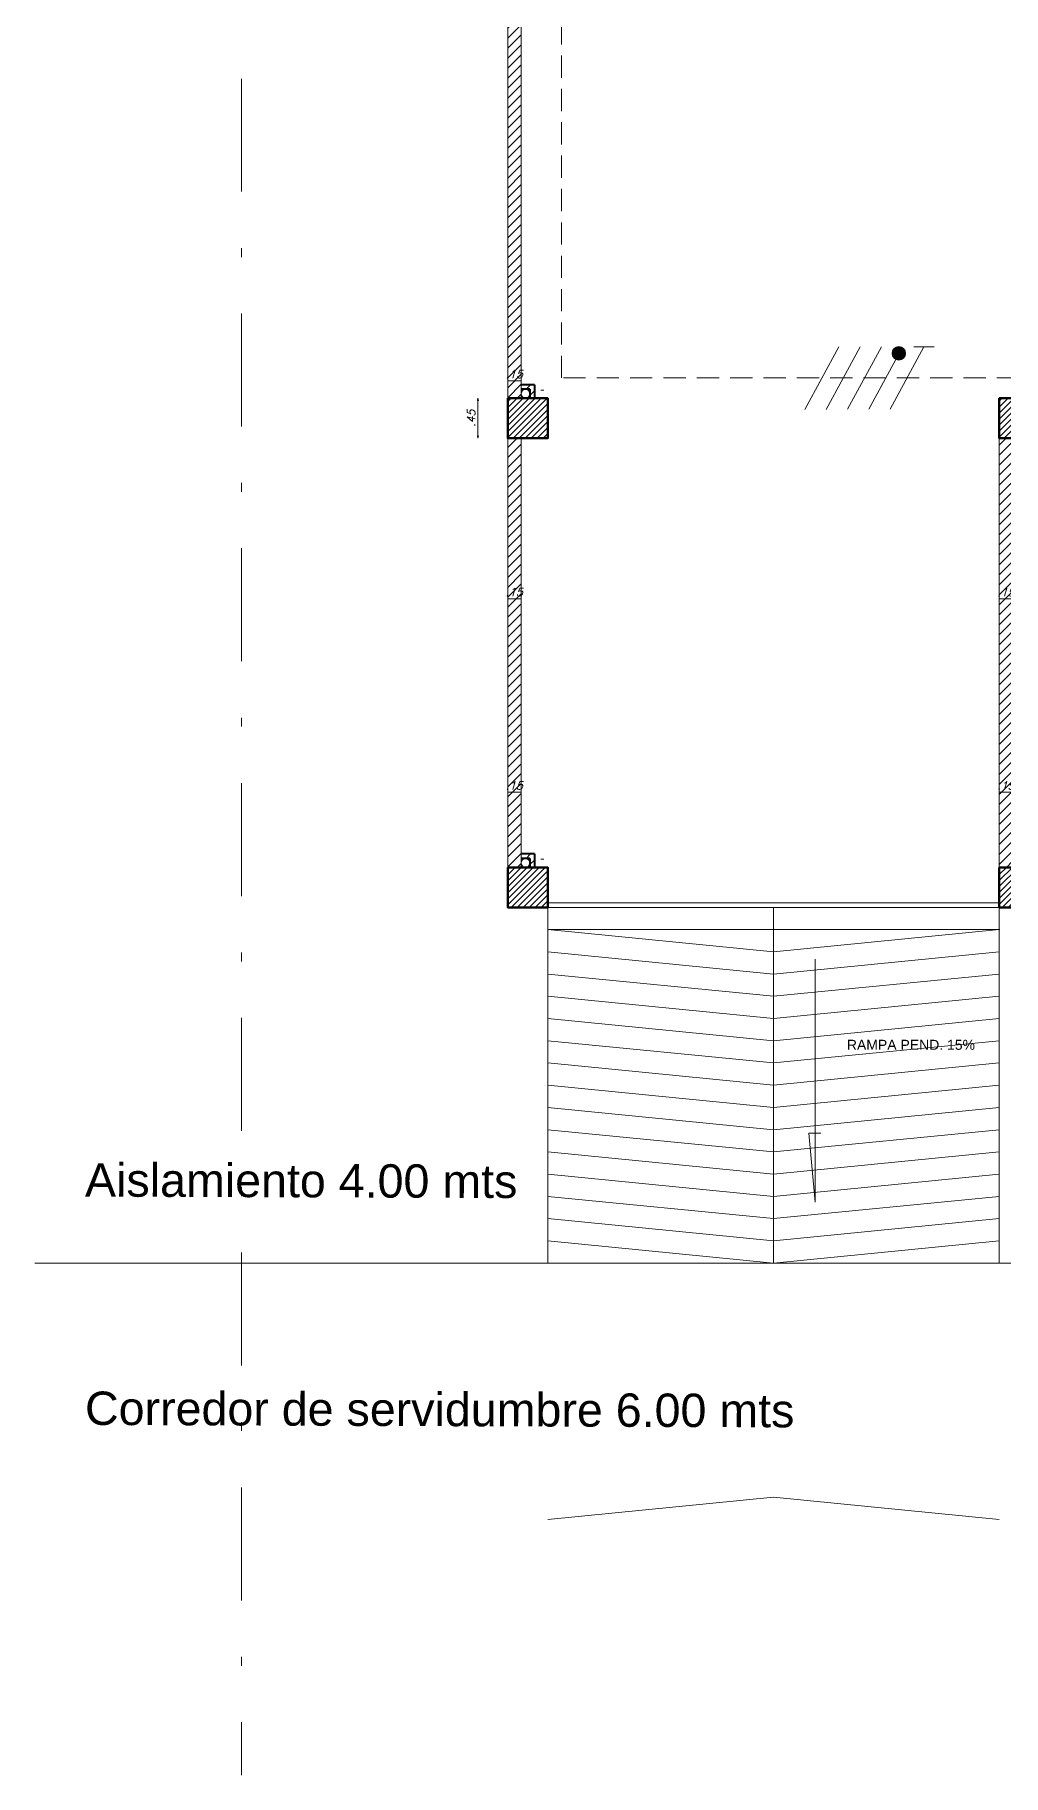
# Model space of a CAD drawing. Header units: millimetres. Extents: x 391 to 679, y 21 to 219.
# Drawn here: x 487.96 to 498.85, y 58.3 to 77.87 of the extents above; entities that cross this region are included whole.
import ezdxf

# ---------------------------------------------------------------- set-up
doc = ezdxf.new("R2010")
doc.units = ezdxf.units.MM
doc.linetypes.add('DASHDOT', pattern=[25.4, 12.7, -6.35, 0, -6.35])
doc.linetypes.add('HIDDEN', pattern=[0.375, 0.25, -0.125])
doc.layers.get('0').update_dxf_attribs({"lineweight": 13})
for name, color, linetype, lineweight in [('A-AREA-IDEN', 7, 'Continuous', 9), ('Alambrado', 7, 'Continuous', 9), ('EST', 7, 'Continuous', 50), ('linderos', 5, 'DASHDOT', 9), ('MUROS', 7, 'Continuous', 40), ('notas', 8, 'Continuous', 9), ('proyección 5', 7, 'Continuous', 9), ('tuberia por Piso', 1, 'HIDDEN', 9), ('VP', 7, 'Continuous', 25)]:
    doc.layers.add(name, color=color, linetype=linetype, lineweight=lineweight)
doc.layers.add('COTAS', color=254, linetype='Continuous', lineweight=9, true_color=0xbebebe)
doc.styles.add('100 Nota', font='arial.ttf', dxfattribs={"height": 0.15})
doc.styles.add('ITALICC', font='italicc')
doc.styles.add('Nota 1000', font='', dxfattribs={"height": 1.5})
doc.styles.get("Standard").update_dxf_attribs({"font": 'arial.ttf'})
doc.styles.get('Nota 1000').set_extended_font_data('Eurostile')
doc.dimstyles.new('dim100', dxfattribs={"dimtxt": 10, "dimasz": 0.1, "dimexe": 0.1, "dimexo": 0, "dimgap": 0.1, "dimtad": 1, "dimzin": 4, "dimdsep": 46, "dimtxsty": '100 Nota', "dimblk": 'CLOSEDBLANK', "dimcen": 0.1, "dimclrd": 256, "dimclre": 256, "dimclrt": 256, "dimazin": 1, "dimtfac": 1, "dimtmove": 0, "dimatfit": 2, "dimldrblk": 'CLOSEDBLANK', "dimfxl": 1, "dimlwd": -1, "dimlwe": -1, "dimarcsym": 0})

# ---------------------------------------------------------------- blocks, each defined once
blk = doc.blocks.new('*D229')
at = {"transparency": 16777216}
blk.add_line((498.955, 69.352), (498.805, 69.352), dxfattribs=at)
at = {"transparency": 16777216, "insert": (498.88, 69.427), "char_height": 0.09, "attachment_point": 5, "style": 'ITALICC'}
blk.add_mtext('\\A1;.15', dxfattribs=at)
blk = doc.blocks.new('_ClosedBlank')
at = {"layer": 'COTAS', "color": 0, "lineweight": -2}
for p, q in [((-1, 0.17), (0, 0)), ((-1, 0.17), (-1, -0.17)), ((0, 0), (-1, -0.17))]:
    blk.add_line(p, q, dxfattribs=at)
blk = doc.blocks.new('*D230')
at = {"transparency": 16777216}
blk.add_line((493.427, 69.352), (493.277, 69.352), dxfattribs=at)
at = {"transparency": 16777216, "insert": (493.352, 69.427), "char_height": 0.09, "attachment_point": 5, "style": 'ITALICC'}
blk.add_mtext('\\A1;.15', dxfattribs=at)
blk = doc.blocks.new('*D231')
at = {"transparency": 16777216}
blk.add_line((493.277, 71.528), (493.427, 71.528), dxfattribs=at)
at = {"transparency": 16777216, "insert": (493.352, 71.603), "char_height": 0.09, "attachment_point": 5, "style": 'ITALICC'}
blk.add_mtext('\\A1;.15', dxfattribs=at)
blk = doc.blocks.new('*D232')
at = {"transparency": 16777216}
blk.add_line((498.805, 71.528), (498.955, 71.528), dxfattribs=at)
at = {"transparency": 16777216, "insert": (498.88, 71.603), "char_height": 0.09, "attachment_point": 5, "style": 'ITALICC'}
blk.add_mtext('\\A1;.15', dxfattribs=at)
blk = doc.blocks.new('*D234')
at = {"transparency": 16777216}
blk.add_line((493.277, 73.978), (493.427, 73.978), dxfattribs=at)
at = {"transparency": 16777216, "insert": (493.352, 74.053), "char_height": 0.09, "attachment_point": 5, "style": 'ITALICC'}
blk.add_mtext('\\A1;.15', dxfattribs=at)
blk = doc.blocks.new('*D238')
at = {"transparency": 16777216}
blk.add_line((492.943, 73.358), (492.943, 73.758), dxfattribs=at)
at = {"transparency": 16777216, "xscale": 0.025, "yscale": 0.025, "zscale": 0.025}
for p, rotation in [((492.943, 73.783), 90), ((492.943, 73.333), 270)]:
    blk.add_blockref('_ClosedBlank', p, dxfattribs=dict(at, rotation=rotation))
at = {"transparency": 16777216, "insert": (492.868, 73.558), "char_height": 0.09, "attachment_point": 5, "rotation": 90, "style": 'ITALICC'}
blk.add_mtext('\\A1;.45', dxfattribs=at)

msp = doc.modelspace()

# ---------------------------------------------------------------- hatches: boundary and pattern name
h = msp.add_hatch()
h.set_pattern_fill('LINE', color=256, scale=0.025, angle=45)
h.set_pattern_definition([(45, (-1008566.23237, -1041562.61), (-0.0561266007567, 0.0561266007567), [])])
h.paths.add_polyline_path([(493.4273, 95.0078), (493.2773, 95.0078), (493.2773, 90.2828), (493.4273, 90.2828)])
h.paths.add_polyline_path([(493.4273, 89.8328), (493.2773, 89.8328), (493.2773, 84.7828), (493.4273, 84.7828)])
h.paths.add_polyline_path([(493.4273, 84.3328), (493.2773, 84.3328), (493.2773, 79.2828), (493.4273, 79.2828)])
h.paths.add_polyline_path([(493.4273, 78.8328), (493.2773, 78.8328), (493.2773, 73.7828), (493.4273, 73.7828)])
h.paths.add_polyline_path([(493.4273, 73.3328), (493.2773, 73.3328), (493.2773, 69.0812), (493.4273, 69.0812)])
h.paths.add_polyline_path([(493.4273, 69.0812), (493.2773, 69.0812), (493.2773, 68.5078), (493.4273, 68.5078)])
h.paths.add_polyline_path([(493.5023, 68.6578), (493.4273, 68.6578), (493.4273, 68.6078), (493.5023, 68.6078)])
h.paths.add_polyline_path([(493.5773, 68.6578), (493.5023, 68.6578), (493.5023, 68.6078), (493.5273, 68.6078), (493.5273, 68.5078), (493.5773, 68.5078)])
h.paths.add_polyline_path([(493.5023, 73.9328), (493.4273, 73.9328), (493.4273, 73.8828), (493.5023, 73.8828)])
h.paths.add_polyline_path([(493.5773, 73.9328), (493.5023, 73.9328), (493.5023, 73.8828), (493.5273, 73.8828), (493.5273, 73.7828), (493.5773, 73.7828)])
h.paths.add_polyline_path([(493.5023, 79.4328), (493.4273, 79.4328), (493.4273, 79.3828), (493.5023, 79.3828)])
h.paths.add_polyline_path([(493.5773, 79.4328), (493.5023, 79.4328), (493.5023, 79.3828), (493.5273, 79.3828), (493.5273, 79.2828), (493.5773, 79.2828)])
h.paths.add_polyline_path([(493.5023, 84.9328), (493.4273, 84.9328), (493.4273, 84.8828), (493.5023, 84.8828)])
h.paths.add_polyline_path([(493.5773, 84.9328), (493.5023, 84.9328), (493.5023, 84.8828), (493.5273, 84.8828), (493.5273, 84.7828), (493.5773, 84.7828)])
h.paths.add_polyline_path([(493.5023, 90.4328), (493.4273, 90.4328), (493.4273, 90.3828), (493.5023, 90.3828)])
h.paths.add_polyline_path([(493.5773, 90.4328), (493.5023, 90.4328), (493.5023, 90.3828), (493.5273, 90.3828), (493.5273, 90.2828), (493.5773, 90.2828)])
h.paths.add_polyline_path([(493.5773, 95.0078), (493.5273, 95.0078), (493.5273, 94.9078), (493.5023, 94.9078), (493.5023, 94.8578), (493.5773, 94.8578)])
h.paths.add_polyline_path([(493.5023, 94.9078), (493.4273, 94.9078), (493.4273, 94.8578), (493.5023, 94.8578)])
h.paths.add_polyline_path([(504.1523, 95.4578), (499.2553, 95.4578), (499.2553, 95.3078), (504.1523, 95.3078)])
h.paths.add_polyline_path([(510.0483, 95.4578), (504.6023, 95.4578), (504.6023, 95.3078), (510.0483, 95.3078)])
h.paths.add_polyline_path([(515.6203, 95.4578), (510.4983, 95.4578), (510.4983, 95.3078), (515.6203, 95.3078)])
h.paths.add_polyline_path([(520.9233, 95.4578), (516.3733, 95.4578), (516.3733, 95.3078), (520.9233, 95.3078)])
h.paths.add_polyline_path([(515.9233, 95.4578), (515.6203, 95.4578), (515.6203, 95.3078), (515.9233, 95.3078)])
h.paths.add_polyline_path([(493.7273, 95.3078), (498.8053, 95.3078), (498.8053, 95.4578), (493.7273, 95.4578)])
h = msp.add_hatch()
h.set_pattern_fill('LINE', color=256, scale=0.015, angle=45)
h.set_pattern_definition([(45, (-1008566.232372, -1041562.61), (-0.033675960454, 0.033675960454), [])])
h.paths.add_polyline_path([(493.2773, 95.4578), (493.2773, 95.0078), (493.7273, 95.0078), (493.7273, 95.4578)])
h.paths.add_polyline_path([(493.2773, 90.2828), (493.2773, 89.8328), (493.7273, 89.8328), (493.7273, 90.2828)])
h.paths.add_polyline_path([(498.8053, 95.4578), (498.8053, 95.0078), (499.2553, 95.0078), (499.2553, 95.4578)])
h.paths.add_polyline_path([(504.1523, 95.4578), (504.1523, 95.0078), (504.6023, 95.0078), (504.6023, 95.4578)])
h.paths.add_polyline_path([(510.0483, 95.4578), (510.0483, 95.0078), (510.4983, 95.0078), (510.4983, 95.4578)])
h.paths.add_polyline_path([(515.9233, 95.4578), (515.9233, 95.0078), (516.3733, 95.0078), (516.3733, 95.4578)])
h.paths.add_polyline_path([(520.9233, 95.4578), (520.9233, 95.0078), (521.3733, 95.0078), (521.3733, 95.4578)])
h.paths.add_polyline_path([(520.9233, 90.2828), (520.9233, 89.8328), (521.3733, 89.8328), (521.3733, 90.2828)])
h.paths.add_polyline_path([(520.9233, 84.7828), (520.9233, 84.3328), (521.3733, 84.3328), (521.3733, 84.7828)])
h.paths.add_polyline_path([(520.9233, 79.2828), (520.9233, 78.8328), (521.3733, 78.8328), (521.3733, 79.2828)])
h.paths.add_polyline_path([(520.9233, 73.7828), (520.9233, 73.3328), (521.3733, 73.3328), (521.3733, 73.7828)])
h.paths.add_polyline_path([(520.9233, 68.5078), (520.9233, 68.0578), (521.3733, 68.0578), (521.3733, 68.5078)])
h.paths.add_polyline_path([(515.3953, 68.5078), (515.3953, 68.0578), (515.8453, 68.0578), (515.8453, 68.5078)])
h.paths.add_polyline_path([(510.0483, 68.5078), (510.0483, 68.0578), (510.4983, 68.0578), (510.4983, 68.5078)])
h.paths.add_polyline_path([(515.3953, 73.7828), (515.3953, 73.3328), (515.8453, 73.3328), (515.8453, 73.7828)])
h.paths.add_polyline_path([(510.0483, 73.7828), (510.0483, 73.3328), (510.4983, 73.3328), (510.4983, 73.7828)])
h.paths.add_polyline_path([(504.1523, 73.7828), (504.1523, 73.3328), (504.6023, 73.3328), (504.6023, 73.7828)])
h.paths.add_polyline_path([(504.6023, 68.5078), (504.1523, 68.5078), (504.1523, 68.0578), (504.6023, 68.0578)])
h.paths.add_polyline_path([(498.8053, 68.5078), (498.8053, 68.0578), (499.2553, 68.0578), (499.2553, 68.5078)])
h.paths.add_polyline_path([(498.8053, 73.7828), (498.8053, 73.3328), (499.2553, 73.3328), (499.2553, 73.7828)])
h.paths.add_polyline_path([(493.2773, 73.7828), (493.2773, 73.3328), (493.7273, 73.3328), (493.7273, 73.7828)])
h.paths.add_polyline_path([(493.2773, 68.5078), (493.2773, 68.0578), (493.7273, 68.0578), (493.7273, 68.5078)])
h.paths.add_polyline_path([(493.2773, 79.2828), (493.2773, 78.8328), (493.7273, 78.8328), (493.7273, 79.2828)])
h.paths.add_polyline_path([(493.2773, 84.7828), (493.2773, 84.3328), (493.7273, 84.3328), (493.7273, 84.7828)])
h = msp.add_hatch()
h.set_pattern_fill('LINE', color=256, scale=0.025, angle=45)
h.set_pattern_definition([(45, (-1008566.23237, -1041562.61), (-0.0561266007567, 0.0561266007567), [])])
h.paths.add_polyline_path([(498.9553, 73.3328), (498.8053, 73.3328), (498.8053, 68.5078), (498.9553, 68.5078)])
h.paths.add_polyline_path([(504.1523, 73.7828), (499.2553, 73.7828), (499.2553, 73.6328), (504.1523, 73.6328)])
h.paths.add_polyline_path([(510.0483, 73.7828), (504.6023, 73.7828), (504.6023, 73.6328), (510.0483, 73.6328)])
h.paths.add_polyline_path([(515.8453, 71.1328), (515.6953, 71.1328), (515.6953, 70.0828), (515.6203, 70.0828), (515.6203, 69.9328), (515.6953, 69.9328), (515.6953, 68.5078), (515.8453, 68.5078)])
h.paths.add_polyline_path([(515.6203, 70.0828), (514.4453, 70.0828), (514.4453, 69.9328), (515.6203, 69.9328)])
h.paths.add_polyline_path([(512.0453, 72.8328), (511.0453, 72.8328), (511.0453, 73.5578), (510.8953, 73.5578), (510.8953, 72.6828), (511.8953, 72.6828), (511.8953, 69.9328), (513.2953, 69.9328), (513.2953, 70.0828), (512.0453, 70.0828)])
h.paths.add_polyline_path([(512.0453, 73.7828), (510.4983, 73.7828), (510.4983, 73.6328), (510.8953, 73.6328), (510.8953, 73.5578), (511.0453, 73.5578), (511.0453, 73.6328), (512.0453, 73.6328)])
h.paths.add_polyline_path([(515.3953, 73.7828), (512.8453, 73.7828), (512.8453, 73.6328), (513.7953, 73.6328), (513.7953, 73.5578), (513.9453, 73.5578), (513.9453, 73.6328), (515.3953, 73.6328)])
h.paths.add_polyline_path([(513.9453, 73.5578), (513.7953, 73.5578), (513.7953, 71.1328), (512.8453, 71.1328), (512.8453, 70.9828), (514.8953, 70.9828), (514.8953, 71.1328), (513.9453, 71.1328)])
h.paths.add_polyline_path([(513.7428, 71.5353), (513.9978, 71.5353), (513.9978, 71.6703), (513.7428, 71.6703)], flags=25)
h.paths.add_polyline_path([(514.9899, 70.9303), (514.9899, 71.1853), (514.8549, 71.1853), (514.8549, 70.9303)], flags=9)
at = {"layer": 'Alambrado', "linetype": 'ByBlock'}
h = msp.add_hatch(color=256, dxfattribs=at)
h.dxf.hatch_style = 1
edge = h.paths.add_edge_path()
edge.add_arc((497.6755, 74.287), 0.0755, 0, 360)

# ---------------------------------------------------------------- linework, layer by layer
for p, q in [((493.2773, 95.4578), (493.2773, 68.5078)), ((493.4273, 78.8328), (493.4273, 73.7828)), ((493.4273, 73.3328), (493.4273, 68.5078)), ((498.8053, 73.3328), (498.8053, 68.0578)), ((496.2663, 64.0578), (496.2663, 68.0578)), ((496.7356, 67.4752), (496.7356, 64.7444)), ((496.7356, 64.7444), (496.665, 65.5172)), ((496.665, 65.5172), (496.8002, 65.5172)), ((493.7273, 64.0578), (498.8053, 64.0578))]:
    msp.add_line(p, q)
at = {"flags": 128}
for points in [[(493.7273, 67.8078), (496.2663, 67.5578), (498.8053, 67.8078)], [(493.7273, 67.8078), (496.2663, 67.5578), (498.8053, 67.8078)], [(493.7273, 67.5578), (496.2663, 67.3078), (498.8053, 67.5578)], [(493.7273, 67.3078), (496.2663, 67.0578), (498.8053, 67.3078)], [(493.7273, 67.0578), (496.2663, 66.8078), (498.8053, 67.0578)], [(493.7273, 66.8078), (496.2663, 66.5578), (498.8053, 66.8078)], [(493.7273, 66.5578), (496.2663, 66.3078), (498.8053, 66.5578)], [(493.7273, 66.3078), (496.2663, 66.0578), (498.8053, 66.3078)], [(493.7273, 66.0578), (496.2663, 65.8078), (498.8053, 66.0578)], [(493.7273, 65.8078), (496.2663, 65.5578), (498.8053, 65.8078)], [(493.7273, 65.5578), (496.2663, 65.3078), (498.8053, 65.5578)], [(493.7273, 65.3078), (496.2663, 65.0578), (498.8053, 65.3078)], [(493.7273, 65.0578), (496.2663, 64.8078), (498.8053, 65.0578)], [(493.7273, 64.8078), (496.2663, 64.5578), (498.8053, 64.8078)], [(493.7273, 64.5578), (496.2663, 64.3078), (498.8053, 64.5578)], [(493.7273, 64.3078), (496.2663, 64.0578), (498.8053, 64.3078)], [(493.7273, 61.1756), (496.2663, 61.4256), (498.8053, 61.1756)]]:
    msp.add_lwpolyline(points, dxfattribs=at)
at = {"layer": 'A-AREA-IDEN'}
for p, q in [((493.7273, 68.1078), (498.8053, 68.1078)), ((493.7273, 68.0578), (498.8053, 68.0578)), ((493.7273, 68.0578), (493.7273, 64.0578)), ((498.8053, 68.0578), (499.2553, 68.0578)), ((498.8053, 68.0578), (498.8053, 64.0578)), ((493.7322, 67.8073), (498.8102, 67.8073))]:
    msp.add_line(p, q, dxfattribs=at)
for centre in [(493.4773, 73.8328), (493.4773, 68.5578)]:
    msp.add_circle(centre, 0.05, dxfattribs=at)
at = {"layer": 'Alambrado', "linetype": 'ByBlock'}
for points in [[(496.9994, 74.359), (496.6189, 73.6568)], [(497.2395, 74.36), (496.859, 73.6577)], [(497.4796, 74.3609), (497.0991, 73.6587)], [(497.6424, 74.2191), (497.3392, 73.6596)], [(497.9583, 74.3601), (497.5793, 73.6605)], [(497.8454, 74.3596), (498.0741, 74.3605)]]:
    msp.add_lwpolyline(points, dxfattribs=at)
msp.add_circle((497.6755, 74.287), 0.0755, dxfattribs=at)
at = {"layer": 'EST'}
for points in [[(493.2773, 73.7828), (493.2773, 73.3328), (493.7273, 73.3328), (493.7273, 73.7828), (493.2773, 73.7828)], [(498.8053, 73.7828), (498.8053, 73.3328), (499.2553, 73.3328), (499.2553, 73.7828), (498.8053, 73.7828)], [(493.2773, 68.5078), (493.2773, 68.0578), (493.7273, 68.0578), (493.7273, 68.5078), (493.2773, 68.5078)], [(498.8053, 68.5078), (498.8053, 68.0578), (499.2553, 68.0578), (499.2553, 68.5078), (498.8053, 68.5078)]]:
    msp.add_lwpolyline(points, dxfattribs=at)
at = {"layer": 'linderos', "ltscale": 0.1}
msp.add_lwpolyline([(524.3804, 58.2997), (524.3804, 102.8017), (490.2844, 103.7752), (490.2844, 58.2997)], dxfattribs=at)
at = {"layer": 'MUROS', "ltscale": 5}
for p, q in [((493.5773, 73.9328), (493.4273, 73.9328)), ((493.5273, 73.8828), (493.4273, 73.8828)), ((493.5273, 73.8828), (493.5273, 73.7828)), ((493.5773, 73.9328), (493.5773, 73.7828)), ((493.5773, 68.6578), (493.4273, 68.6578)), ((493.5273, 68.6078), (493.4273, 68.6078)), ((493.5273, 68.6078), (493.5273, 68.5078)), ((493.5773, 68.6578), (493.5773, 68.5078))]:
    msp.add_line(p, q, dxfattribs=at)
at = {"layer": 'proyección 5', "flags": 128}
msp.add_lwpolyline([(487.9597, 64.0578), (526.796, 64.0578)], dxfattribs=at)
at = {"layer": 'tuberia por Piso'}
for p, q in [((493.884, 74.0103), (493.884, 79.4525)), ((501.6536, 74.0103), (493.884, 74.0103))]:
    msp.add_line(p, q, dxfattribs=at)

# ---------------------------------------------------------------- texts
at = {"layer": 'notas', "color": 7, "char_height": 0.1875, "width": 8.710542, "attachment_point": 4, "rotation": 359.80062, "style": 'Nota 1000'}
for s, insert in [('{\\fArial|b0|i0|c0|p34;\\H2x; Aislamiento 4.00 mts}', (488.3789, 64.9915)), ('{\\fArial|b0|i0|c0|p34;\\H2x; Corredor de servidumbre 6.00 mts}', (488.3789, 62.4239))]:
    msp.add_mtext(s, dxfattribs=dict(at, insert=insert))
at = {"layer": 'VP', "char_height": 0.1125, "width": 19.875654, "attachment_point": 1, "rotation": 0}
for s, insert in [('-', (493.6415, 73.9429)), ('-', (493.6415, 68.6679)), ('RAMPA PEND. 15%', (497.0912, 66.5687))]:
    msp.add_mtext(s, dxfattribs=dict(at, insert=insert))

# ---------------------------------------------------------------- dimensions: what is measured, and where the dimension line sits
for base, p1, p2, picture, middle in [((493.4273, 73.9784), (493.2773, 74.1824), (493.4273, 73.9784), '*D234', (493.3523, 74.0534)), ((493.4273, 71.5278), (493.2773, 71.8195), (493.4273, 71.5278), '*D231', (493.3523, 71.6028)), ((498.9553, 71.5278), (498.8053, 71.5278), (498.9553, 71.5278), '*D232', (498.8803, 71.6028)), ((493.2773, 69.3518), (493.4273, 69.3518), (493.2773, 69.3518), '*D230', (493.3523, 69.4268)), ((498.8053, 69.3518), (498.9553, 69.2605), (498.8053, 69.3518), '*D229', (498.8803, 69.4268))]:
    dim = msp.add_linear_dim(base=base, p1=p1, p2=p2, dimstyle='dim100', override={"dimscale": 0.5, "dimtxt": 0.18, "dimasz": 0.05, "dimexe": 0.08, "dimexo": 0.1, "dimgap": 0.06, "dimtxsty": 'ITALICC', "dimcen": 0.09, "dimse1": 1, "dimse2": 1, "dimazin": 0, "dimtix": 1, "dimtmove": 1, "dimfxl": 0, "dimtolj": 1})
    dim.commit()
    dim.dimension.update_dxf_attribs({"geometry": picture, "text_midpoint": middle})
dim = msp.add_linear_dim(base=(492.943, 73.7828), p1=(493.2773, 73.3328), p2=(493.2773, 73.7828), angle=90, dimstyle='dim100', override={"dimscale": 0.5, "dimtxt": 0.18, "dimasz": 0.05, "dimexe": 0.08, "dimexo": 0.1, "dimgap": 0.06, "dimtxsty": 'ITALICC', "dimcen": 0.09, "dimse1": 1, "dimse2": 1, "dimazin": 0, "dimtix": 1, "dimtmove": 1, "dimfxl": 0, "dimtolj": 1})
dim.commit()
dim.dimension.update_dxf_attribs({"geometry": '*D238', "text_midpoint": (492.868, 73.5578)})

doc.saveas('drawing.dxf')
